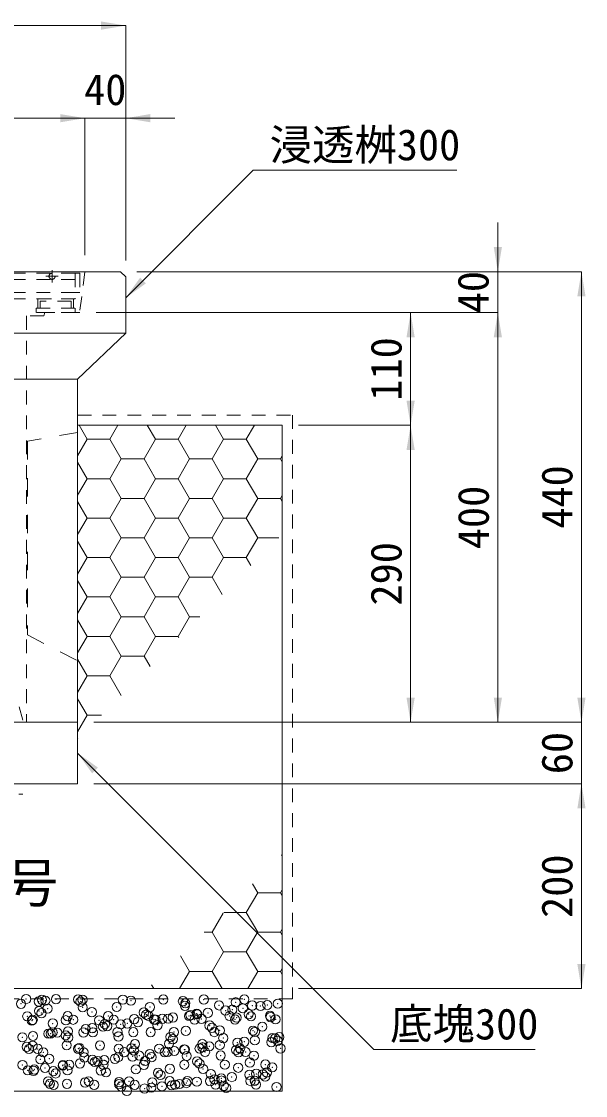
# Model space of a CAD drawing. Units: millimetres at full size; some dimension numbers follow another scale. Extents: x 40781 to 122968, y -21714 to -2620.
# Drawn here: x 88347 to 88898, y -6800 to -5751 of the extents above; entities that cross this region are included whole.
import ezdxf
from ezdxf.enums import TextEntityAlignment as Align

# ---------------------------------------------------------------- set-up
doc = ezdxf.new("R2010")
doc.units = ezdxf.units.MM
doc.header["$LTSCALE"] = 18
doc.header["$PDMODE"] = 32
doc.header["$PDSIZE"] = 9
for name, pattern in [('CHAIN', [18.5, 12, -1.5, 3.5, -1.5]), ('USER1', [1.35, 0.75, -0.6]), ('USER2', [1.35, 0.75, -0.6]), ('USER3', [2, 1, -1])]:
    doc.linetypes.add(name, pattern=pattern)
for name, color, linetype, lineweight in [('0_2', 7, 'Continuous', 9), ('Center', 1, 'CHAIN', 5), ('グレーチング', 7, 'USER1', 9), ('ハッチング', 7, 'Continuous', 5), ('寸法線', 7, 'Continuous', 9), ('嵩上断面', 112, 'USER1', 9), ('本体', 2, 'Continuous', 13)]:
    doc.layers.add(name, color=color, linetype=linetype, lineweight=lineweight)
doc.styles.add('ＭＳ ゴシック', font='')
doc.styles.get('ＭＳ ゴシック').set_extended_font_data('MS Gothic')

# ---------------------------------------------------------------- blocks, each defined once
blk = doc.blocks.new('filled_arrow')
at = {"color": 0, "linetype": 'Continuous', "lineweight": -2}
blk.add_solid([(7.5, 1.25), (0, 0), (7.5, -1.25)], dxfattribs=at)

msp = doc.modelspace()

# ---------------------------------------------------------------- linework, layer by layer
at = {"layer": '0_2', "linetype": 'USER3'}
for p, q in [((88401.74, -6152.55), (88352.74, -6161)), ((88352.74, -6161), (88352.74, -6350.17)), ((88352.74, -6350.17), (88401.74, -6375.51))]:
    msp.add_line(p, q, dxfattribs=at)
at = {"layer": 'Center'}
for p, q in [((88376.74, -6006.05), (88376.74, -5994.05)), ((88382.74, -6000.05), (88370.74, -6000.05))]:
    msp.add_line(p, q, dxfattribs=at)
at = {"layer": 'グレーチング'}
for p, q in [((88399.24, -5997.05), (88004.24, -5997.05)), ((88399.24, -5997.05), (88399.24, -6022.05)), ((88403.74, -5997.05), (88399.24, -5997.05)), ((88403.74, -5997.05), (88403.74, -6016.05)), ((88399.24, -6003.05), (88004.24, -6003.05)), ((88399.24, -6016.05), (88004.24, -6016.05)), ((88403.74, -6016.05), (88399.24, -6016.05)), ((88399.24, -6022.05), (88004.24, -6022.05))]:
    msp.add_line(p, q, dxfattribs=at)
msp.add_circle((88376.74, -6000.05), 3, dxfattribs=at)
at = {"layer": 'ハッチング'}
for p, q in [((88411.05, -6159.17), (88403.19, -6145.55)), ((88433.27, -6159.17), (88441.14, -6145.55)), ((88477.72, -6159.17), (88469.86, -6145.55)), ((88499.95, -6159.17), (88507.81, -6145.55)), ((88544.4, -6159.17), (88536.54, -6145.55)), ((88566.62, -6159.17), (88574.49, -6145.55)), ((88401.74, -6175.3), (88411.05, -6159.17)), ((88411.05, -6159.17), (88433.27, -6159.17)), ((88444.39, -6178.42), (88433.27, -6159.17)), ((88466.61, -6178.42), (88477.72, -6159.17)), ((88477.73, -6159.17), (88499.95, -6159.17)), ((88511.06, -6178.42), (88499.95, -6159.17)), ((88533.29, -6178.42), (88544.4, -6159.17)), ((88544.4, -6159.17), (88566.62, -6159.17)), ((88577.74, -6178.42), (88566.62, -6159.17)), ((88599.96, -6178.42), (88601.74, -6175.35)), ((88411.05, -6197.67), (88401.74, -6181.54)), ((88433.27, -6197.67), (88444.39, -6178.42)), ((88444.39, -6178.42), (88466.61, -6178.42)), ((88477.72, -6197.67), (88466.61, -6178.42)), ((88499.95, -6197.67), (88511.06, -6178.42)), ((88511.06, -6178.42), (88533.29, -6178.42)), ((88544.4, -6197.67), (88533.29, -6178.42)), ((88566.62, -6197.67), (88577.74, -6178.42)), ((88577.74, -6178.42), (88599.96, -6178.42)), ((88601.74, -6181.49), (88599.96, -6178.42)), ((88401.74, -6213.8), (88411.05, -6197.67)), ((88411.05, -6197.67), (88433.27, -6197.67)), ((88444.39, -6216.92), (88433.27, -6197.67)), ((88466.61, -6216.91), (88477.72, -6197.67)), ((88477.73, -6197.67), (88499.95, -6197.67)), ((88511.06, -6216.92), (88499.95, -6197.67)), ((88533.29, -6216.91), (88544.4, -6197.67)), ((88544.4, -6197.67), (88566.62, -6197.67)), ((88577.74, -6216.92), (88566.62, -6197.67)), ((88433.27, -6236.16), (88444.39, -6216.91)), ((88444.39, -6216.91), (88466.61, -6216.91)), ((88477.72, -6236.16), (88466.61, -6216.92)), ((88499.95, -6236.16), (88511.06, -6216.91)), ((88511.06, -6216.91), (88533.29, -6216.91)), ((88544.4, -6236.16), (88533.29, -6216.92)), ((88566.62, -6236.16), (88577.74, -6216.91)), ((88577.74, -6216.91), (88599.96, -6216.91)), ((88599.96, -6216.91), (88601.74, -6213.84)), ((88601.74, -6219.99), (88599.96, -6216.92)), ((88411.05, -6236.16), (88401.74, -6220.03)), ((88401.74, -6252.29), (88411.05, -6236.16)), ((88411.05, -6236.16), (88433.27, -6236.16)), ((88444.39, -6255.41), (88433.27, -6236.16)), ((88466.61, -6255.41), (88477.72, -6236.16)), ((88477.73, -6236.16), (88499.95, -6236.16)), ((88511.06, -6255.41), (88499.95, -6236.16)), ((88533.29, -6255.41), (88544.4, -6236.16)), ((88544.4, -6236.16), (88566.62, -6236.16)), ((88577.74, -6255.41), (88566.62, -6236.16)), ((88411.05, -6274.66), (88401.74, -6258.53)), ((88433.27, -6274.66), (88444.39, -6255.41)), ((88444.39, -6255.41), (88466.61, -6255.41)), ((88477.72, -6274.66), (88466.61, -6255.41)), ((88499.95, -6274.66), (88511.06, -6255.41)), ((88511.06, -6255.41), (88533.29, -6255.41)), ((88544.4, -6274.66), (88533.29, -6255.41)), ((88566.62, -6274.66), (88577.74, -6255.41)), ((88577.74, -6255.41), (88598.28, -6255.41)), ((88401.74, -6290.79), (88411.05, -6274.66)), ((88411.05, -6274.66), (88433.27, -6274.66)), ((88444.39, -6293.9), (88433.27, -6274.66)), ((88466.61, -6293.9), (88477.72, -6274.66)), ((88477.73, -6274.66), (88499.95, -6274.66)), ((88511.06, -6293.9), (88499.95, -6274.66)), ((88533.29, -6293.9), (88544.4, -6274.66)), ((88544.4, -6274.66), (88566.62, -6274.66)), ((88571.17, -6282.52), (88566.62, -6274.66)), ((88411.05, -6313.15), (88401.74, -6297.02)), ((88433.27, -6313.15), (88444.39, -6293.9)), ((88444.39, -6293.9), (88466.61, -6293.9)), ((88477.72, -6313.15), (88466.61, -6293.9)), ((88499.95, -6313.15), (88511.06, -6293.9)), ((88511.06, -6293.9), (88533.29, -6293.9)), ((88542.98, -6310.7), (88533.29, -6293.9)), ((88401.74, -6329.28), (88411.05, -6313.15)), ((88411.05, -6313.15), (88433.27, -6313.15)), ((88444.39, -6332.4), (88433.27, -6313.15)), ((88466.61, -6332.4), (88477.72, -6313.15)), ((88477.73, -6313.15), (88499.95, -6313.15)), ((88511.06, -6332.4), (88499.95, -6313.15)), ((88433.27, -6351.65), (88444.39, -6332.4)), ((88444.39, -6332.4), (88466.61, -6332.4)), ((88477.72, -6351.65), (88466.61, -6332.4)), ((88499.95, -6351.65), (88511.06, -6332.4)), ((88511.06, -6332.4), (88521.29, -6332.4)), ((88411.05, -6351.65), (88401.74, -6335.52)), ((88401.74, -6367.78), (88411.05, -6351.65)), ((88411.05, -6351.65), (88433.27, -6351.65)), ((88444.39, -6370.89), (88433.27, -6351.65)), ((88466.61, -6370.89), (88477.72, -6351.65)), ((88477.73, -6351.65), (88499.95, -6351.65)), ((88500.71, -6352.97), (88499.95, -6351.65)), ((88411.05, -6390.14), (88401.74, -6374.01)), ((88433.27, -6390.14), (88444.39, -6370.89)), ((88444.39, -6370.89), (88466.61, -6370.89)), ((88472.53, -6381.15), (88466.61, -6370.89)), ((88401.74, -6406.27), (88411.05, -6390.14)), ((88411.05, -6390.14), (88433.27, -6390.14)), ((88444.35, -6409.33), (88433.27, -6390.14)), ((88411.05, -6428.64), (88401.74, -6412.51)), ((88401.74, -6444.77), (88411.05, -6428.64)), ((88411.05, -6428.64), (88425.05, -6428.64)), ((88402.08, -6451.6), (88401.74, -6451)), ((88344.38, -6505.63), (88348.06, -6505.63)), ((88601.74, -6566.44), (88600.86, -6564.93)), ((88577.74, -6601.86), (88572.68, -6593.11)), ((88566.62, -6621.11), (88577.74, -6601.86)), ((88577.74, -6601.86), (88599.96, -6601.86)), ((88599.96, -6601.86), (88601.74, -6598.79)), ((88601.74, -6604.94), (88599.96, -6601.86)), ((88533.29, -6640.36), (88544.01, -6621.79)), ((88544.68, -6621.11), (88557.29, -6621.11)), ((88557.29, -6621.11), (88566.62, -6621.11)), ((88577.74, -6640.36), (88566.62, -6621.11)), ((88599.96, -6640.36), (88601.74, -6637.28)), ((88525.44, -6640.36), (88533.29, -6640.36)), ((88544.4, -6659.61), (88533.29, -6640.36)), ((88566.62, -6659.61), (88577.3, -6641.12)), ((88577.3, -6641.12), (88577.74, -6640.36)), ((88577.74, -6640.36), (88599.96, -6640.36)), ((88601.74, -6643.43), (88599.96, -6640.36)), ((88511.06, -6678.85), (88502.23, -6663.56)), ((88533.29, -6678.85), (88544.4, -6659.61)), ((88544.4, -6659.61), (88566.62, -6659.61)), ((88577.74, -6678.85), (88566.62, -6659.61)), ((88501.42, -6695.55), (88511.06, -6678.85)), ((88511.06, -6678.85), (88533.29, -6678.85)), ((88542.93, -6695.55), (88533.29, -6678.85)), ((88568.1, -6695.55), (88577.74, -6678.85)), ((88577.74, -6678.85), (88599.96, -6678.85)), ((88599.96, -6678.85), (88601.74, -6675.78)), ((88601.74, -6681.93), (88599.96, -6678.85)), ((88476.25, -6695.55), (88474.05, -6691.74))]:
    msp.add_line(p, q, dxfattribs=at)
at = {"layer": 'ハッチング', "linetype": 'USER2', "lineweight": 9}
msp.add_lwpolyline([(88401.74, -6135.55), (88611.74, -6135.55), (88611.74, -6705.55), (87791.74, -6705.55), (87791.74, -6135.55), (88001.74, -6135.55)], dxfattribs=at)
at = {"layer": 'ハッチング', "lineweight": 20}
msp.add_lwpolyline([(88001.74, -6145.55), (87801.74, -6145.55), (87801.74, -6695.55), (88601.74, -6695.55), (88601.74, -6145.55), (88401.74, -6145.55)], dxfattribs=at)
msp.add_lwpolyline([(87801.74, -6795.55), (88601.74, -6795.55), (88601.74, -6695.55), (87801.74, -6695.55)], close=True, dxfattribs=at)
at = {"layer": 'ハッチング'}
for p in [(88346.39, -6710.39), (88351.43, -6705.75), (88363.64, -6708.12), (88366.88, -6706.46), (88370.25, -6707.25), (88372.34, -6715.1), (88380.58, -6705.89), (88402.25, -6706.19), (88404.59, -6708.34), (88406.43, -6706.39), (88406.64, -6713.86), (88439.88, -6713.44), (88445.98, -6706.31), (88453.82, -6707.31), (88472.37, -6713.59), (88485.53, -6706.24), (88504.64, -6707.75), (88506.67, -6712.36), (88506.98, -6709.9), (88525.08, -6706.17), (88539.92, -6711.93), (88556.21, -6708.87), (88563.22, -6714.73), (88564.63, -6706.1), (88572.4, -6712.09), (88580.47, -6712.46), (88587.08, -6711.59), (88597.4, -6710.23), (88352.5, -6722.57), (88357.86, -6725.98), (88364.07, -6717.34), (88366.42, -6719.48), (88392.05, -6722.49), (88397.4, -6725.91), (88415.64, -6718.46), (88431.6, -6722.42), (88436.95, -6725.83), (88457.06, -6725.34), (88466.46, -6718.9), (88468.8, -6721.04), (88471.15, -6722.35), (88476.5, -6725.76), (88477.91, -6725.96), (88484.52, -6725.09), (88490.3, -6724.92), (88494.85, -6723.73), (88510.7, -6722.28), (88512.1, -6721.46), (88516.05, -6725.69), (88518.03, -6720.02), (88518.71, -6720.59), (88522.79, -6725.08), (88529.03, -6719.23), (88546.28, -6716.96), (88550.25, -6722.21), (88552.89, -6716.09), (88555.6, -6725.62), (88557.09, -6723.84), (88568.85, -6720.46), (88571.19, -6722.6), (88589.8, -6722.14), (88590.33, -6723.42), (88595.15, -6725.55), (88357.02, -6726.85), (88377.46, -6729.61), (88390.27, -6726.42), (88409.54, -6734.96), (88416.15, -6734.09), (88422.75, -6726.58), (88426.47, -6732.73), (88428.28, -6730.04), (88430.62, -6732.19), (88443.72, -6730.46), (88450.34, -6729.59), (88460.66, -6728.23), (88479.85, -6731.17), (88530.67, -6731.6), (88533.01, -6733.75), (88540.72, -6736.4), (88573.2, -6736.56), (88582.24, -6732.73), (88347.78, -6743.09), (88358.1, -6741.73), (88373.14, -6739.57), (88375.35, -6739.46), (88377.14, -6738.26), (88381.96, -6738.59), (88390.1, -6741.19), (88392.29, -6737.23), (88392.45, -6743.33), (88407.44, -6738.33), (88416.68, -6738.19), (88440.68, -6737.91), (88441.67, -6742.31), (88456.23, -6738.12), (88473.17, -6738.06), (88492.49, -6742.75), (88494.83, -6744.89), (88495.78, -6738.05), (88507.47, -6736.83), (88535.33, -6737.97), (88544.06, -6743.87), (88574.88, -6737.9), (88574.93, -6746.07), (88592.18, -6743.8), (88594.88, -6744.31), (88597.22, -6746.45), (88598.79, -6742.93), (88351.93, -6752.34), (88354.27, -6754.48), (88357.82, -6751.32), (88362.76, -6754.37), (88391.07, -6750.89), (88402.31, -6754.3), (88403.49, -6753.46), (88423.55, -6751.05), (88441.86, -6754.22), (88447.21, -6757.64), (88454.31, -6753.9), (88456.65, -6756.04), (88457.86, -6749.81), (88481.41, -6754.15), (88486.76, -6757.56), (88489.62, -6757.3), (88491.1, -6749.39), (88496.23, -6756.43), (88505.88, -6755.02), (88506.56, -6755.07), (88520.95, -6754.08), (88523.59, -6749.55), (88523.81, -6752.8), (88526.31, -6757.49), (88530.42, -6751.93), (88540.74, -6750.57), (88556.7, -6755.46), (88557.89, -6748.31), (88557.99, -6748.3), (88559.04, -6757.6), (88560.5, -6754.01), (88564.6, -6747.43), (88565.86, -6757.42), (88591.13, -6747.89), (88600.05, -6753.94), (88365.32, -6764.61), (88368.11, -6757.78), (88373.94, -6764.04), (88407.66, -6757.71), (88408.24, -6762.8), (88416.14, -6765.04), (88418.48, -6767.19), (88421.25, -6766.3), (88427.86, -6765.43), (88438.18, -6764.07), (88441.48, -6762.38), (88455.43, -6761.8), (88462.04, -6760.93), (88467.7, -6766.17), (88472.37, -6759.57), (88473.97, -6762.53), (88508.27, -6761.3), (88518.52, -6766.6), (88541.52, -6760.87), (88570.09, -6767.72), (88574, -6761.03), (88347.84, -6770.13), (88352.88, -6775.31), (88358.62, -6775.79), (88359.49, -6774.43), (88369.81, -6773.08), (88377.96, -6776.19), (88380.3, -6778.33), (88387.06, -6770.8), (88387.39, -6770.06), (88391.87, -6775.37), (88393.67, -6769.93), (88404, -6768.57), (88424.35, -6775.52), (88426.94, -6769.99), (88429.52, -6777.31), (88458.66, -6774.29), (88466.49, -6769.92), (88480.34, -6777.75), (88491.9, -6773.86), (88506.04, -6769.85), (88520.86, -6768.75), (88524.39, -6774.02), (88545.59, -6769.78), (88558.69, -6772.78), (88585.14, -6769.7), (88586.64, -6777.41), (88591.93, -6772.36), (88373.01, -6786.17), (88374.74, -6788.51), (88391.35, -6788.46), (88409.04, -6787.27), (88412.56, -6786.1), (88442.17, -6788.89), (88442.28, -6786.85), (88452.11, -6786.03), (88474.77, -6787), (88482.68, -6779.89), (88491.66, -6785.95), (88501.33, -6788.64), (88507.94, -6787.77), (88509.07, -6785.77), (88518.26, -6786.41), (88531.21, -6785.88), (88531.91, -6778.87), (88535.51, -6784.14), (88542.13, -6783.27), (88542.32, -6785.34), (88552.45, -6781.91), (88569.7, -6779.64), (88570.76, -6785.81), (88574.8, -6785.5), (88576.31, -6778.77), (88582.73, -6779.31), (88585.07, -6781.45), (88378.37, -6789.58), (88417.92, -6789.51), (88444.51, -6791.04), (88449.89, -6795.41), (88457.47, -6789.44), (88467.14, -6793.14), (88473.75, -6792.27), (88484.08, -6790.91), (88493.73, -6790.02), (88497.02, -6789.37), (88536.57, -6789.29), (88544.55, -6790.45), (88546.89, -6792.6), (88576.12, -6789.22), (88596.12, -6791.58)]:
    msp.add_point(p, dxfattribs=at)
at = {"layer": '寸法線'}
for p, q in [((87954.74, -5755.28), (88448.74, -5755.28)), ((88448.74, -5984.55), (88448.74, -5755.28)), ((87994.74, -5845.7), (88408.74, -5845.7)), ((88496.74, -5845.7), (88360.74, -5845.7)), ((88408.74, -5979.55), (88408.74, -5845.7)), ((88408.74, -5979.55), (88408.74, -5845.7)), ((88448.74, -5984.55), (88448.74, -5845.7)), ((88812.46, -5947.55), (88812.46, -6083.55)), ((88459.74, -5995.55), (88812.46, -5995.55)), ((88459.74, -5995.55), (88894.16, -5995.55)), ((88894.16, -6435.55), (88894.16, -5995.55)), ((88419.74, -6035.55), (88812.46, -6035.55)), ((88419.74, -6035.55), (88812.46, -6035.55)), ((88419.74, -6035.55), (88727.2, -6035.55)), ((88727.2, -6035.55), (88727.2, -6145.55)), ((88812.46, -6035.55), (88812.46, -6435.55)), ((88617.74, -6145.55), (88727.2, -6145.55)), ((88617.74, -6145.55), (88727.2, -6145.55)), ((88727.2, -6435.55), (88727.2, -6145.55)), ((88894.16, -6387.55), (88894.16, -6543.55)), ((88417.74, -6435.55), (88812.46, -6435.55)), ((88417.74, -6435.55), (88894.16, -6435.55)), ((88417.74, -6435.55), (88727.2, -6435.55)), ((88417.74, -6435.55), (88894.16, -6435.55)), ((88417.74, -6495.55), (88894.16, -6495.55)), ((88417.74, -6495.55), (88894.16, -6495.55)), ((88894.16, -6495.55), (88894.16, -6695.55)), ((88617.74, -6695.55), (88894.16, -6695.55))]:
    msp.add_line(p, q, dxfattribs=at)
for points in [[(88448.74, -6021.08), (88573.35, -5896.48), (88772.25, -5896.48)], [(88401.74, -6465.55), (88691.18, -6755), (88848.99, -6755)]]:
    msp.add_lwpolyline(points, dxfattribs=at)
at = {"layer": '嵩上断面'}
for p, q in [((88362.74, -6022.05), (88397.74, -6022.05)), ((88362.74, -6022.05), (88397.74, -6022.05)), ((88362.74, -6031.05), (88362.74, -6022.05)), ((88395.44, -6024.35), (88365.04, -6024.35)), ((88365.04, -6024.35), (88365.04, -6031.05)), ((88395.44, -6031.05), (88395.44, -6024.35)), ((88397.74, -6022.05), (88397.74, -6031.05)), ((88363.54, -6031.05), (88361.24, -6031.05)), ((88361.24, -6035.55), (88361.24, -6031.05)), ((88361.24, -6031.05), (88399.24, -6031.05)), ((88399.24, -6035.55), (88361.24, -6035.55)), ((88396.24, -6031.05), (88393.94, -6031.05)), ((88399.24, -6031.05), (88399.24, -6035.55))]:
    msp.add_line(p, q, dxfattribs=at)
at = {"layer": '本体'}
for p, q in [((87959.74, -5995.55), (88443.74, -5995.55)), ((88443.74, -5995.55), (88448.74, -6000.55)), ((88448.74, -6000.55), (88448.74, -6055.55)), ((88448.74, -6055.55), (88401.74, -6100.55)), ((88401.74, -6100.55), (88401.74, -6435.55)), ((88001.74, -6435.55), (88401.74, -6435.55)), ((88054.74, -6435.55), (88348.74, -6435.55)), ((88348.74, -6435.55), (88401.74, -6435.55)), ((88401.74, -6435.55), (88401.74, -6495.55)), ((88401.74, -6495.55), (88001.74, -6495.55))]:
    msp.add_line(p, q, dxfattribs=at)
at = {"layer": '本体', "linetype": 'USER2'}
for p, q in [((88408.74, -5995.55), (88403.74, -6035.55)), ((88351.74, -6038.75), (88351.74, -6435.55)), ((88368.74, -6038.75), (88351.74, -6038.75)), ((88369.74, -6035.55), (88368.74, -6038.75)), ((88403.74, -6035.55), (88369.74, -6035.55))]:
    msp.add_line(p, q, dxfattribs=at)
at = {"layer": '本体', "lineweight": 9}
for p, q in [((87954.74, -6055.55), (88448.74, -6055.55)), ((88401.74, -6100.55), (88001.74, -6100.55))]:
    msp.add_line(p, q, dxfattribs=at)
at = {"layer": '本体', "linetype": 'USER2', "lineweight": 9}
msp.add_line((88344.72, -6420.55), (88348.74, -6435.55), dxfattribs=at)

# ---------------------------------------------------------------- block references
at = {"layer": '寸法線', "xscale": 3.2, "yscale": 3.2}
for p, rotation in [((88448.74, -5755.28), 180), ((88408.74, -5845.7), 180), ((88408.74, -5845.7), 180), ((88812.46, -5995.55), 90), ((88894.16, -5995.55), 270), ((88448.74, -6021.08), 45), ((88727.2, -6035.55), 270), ((88812.46, -6035.55), 270), ((88812.46, -6035.55), 270), ((88727.2, -6145.55), 90), ((88727.2, -6145.55), 270), ((88727.2, -6435.55), 90), ((88812.46, -6435.55), 90), ((88894.16, -6435.55), 90), ((88894.16, -6435.55), 90), ((88401.74, -6465.55), 315), ((88894.16, -6495.55), 270), ((88894.16, -6495.55), 270), ((88894.16, -6695.55), 90)]:
    msp.add_blockref('filled_arrow', p, dxfattribs=dict(at, rotation=rotation))
msp.add_blockref('filled_arrow', (88448.74, -5845.7), dxfattribs=at)

# ---------------------------------------------------------------- texts
at = {"layer": '0_2', "style": 'ＭＳ ゴシック'}
msp.add_text('（4号または5号', height=37.98, dxfattribs=at).set_placement((88020.44, -6573.27), align=Align.TOP_LEFT)
at = {"layer": '寸法線', "style": 'ＭＳ ゴシック'}
msp.add_text('40', height=30.38, dxfattribs=at).set_placement((88428.74, -5817.7), align=Align.MIDDLE_CENTER)
for s, p in [('浸透桝300', (88589.35, -5856.45)), ('底塊300', (88707.18, -6714.81))]:
    msp.add_text(s, height=30.38, dxfattribs=at).set_placement(p, align=Align.TOP_LEFT)
for s, p in [('40', (88788.21, -6015.55)), ('110', (88703.2, -6090.55)), ('440', (88870.16, -6215.55)), ('400', (88788.46, -6235.55)), ('290', (88703.2, -6290.55)), ('60', (88870.16, -6465.55)), ('200', (88870.16, -6595.55))]:
    msp.add_text(s, height=30.38, rotation=90, dxfattribs=at).set_placement(p, align=Align.MIDDLE_CENTER)

doc.saveas('drawing.dxf')
